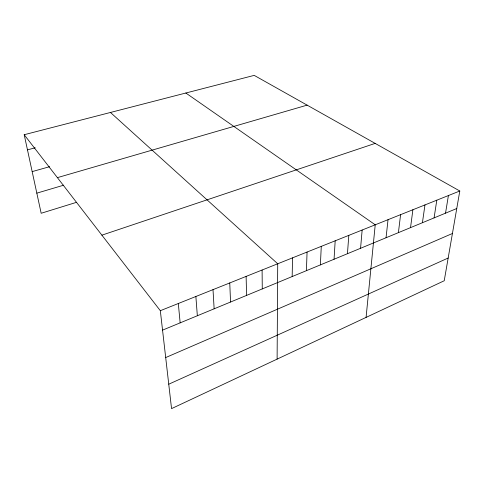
<?xml version="1.0" encoding="UTF-8"?>
<svg xmlns="http://www.w3.org/2000/svg" width="484" height="484" viewBox="0 0 484 484"><rect width="100%" height="100%" fill="white"/><g stroke="black" fill="none" stroke-linecap="round" stroke-linejoin="round"><path stroke-width="0.73" d="M277.108 359.122L277.719 263.774L110.455 112.463M292.161 276.564L292.554 257.845M306.42 270.671L307.068 252.043M320.378 264.899L321.279 246.362M334.051 259.249L335.188 240.802M347.445 253.713L348.813 235.357M360.568 248.286L362.153 230.027M366.079 317.395L375.227 224.8L185.844 93.013M386.044 237.753L388.041 219.682M398.405 232.647L400.595 214.66M410.529 227.637L412.9 209.741M422.417 222.719L424.97 204.92M434.081 217.897L436.804 200.188M445.528 213.166L448.414 195.548M459.8 190.998L444.227 280.75L171.548 408.623L160.325 310.698L24.2 134.721L254.203 75.377L459.8 190.998L160.325 310.698M168.753 384.199L448.172 258.02M165.697 357.561L452.425 233.488M162.557 330.136L456.757 208.525M101.894 235.157L375.148 143.391M76.357 202.373L41.17 213.269L24.2 134.721M36.82 193.152L63.737 185.178M57.402 177.64L307.122 105.137M32.168 171.614L49.646 166.684M27.473 149.871L35.241 147.789M178.312 303.51L180.157 322.864M195.869 296.492L197.345 315.756M213.008 289.638L214.14 308.816M229.755 282.946L230.547 302.034M246.114 276.406L246.586 295.403M262.098 270.018L262.267 288.918"/></g></svg>
